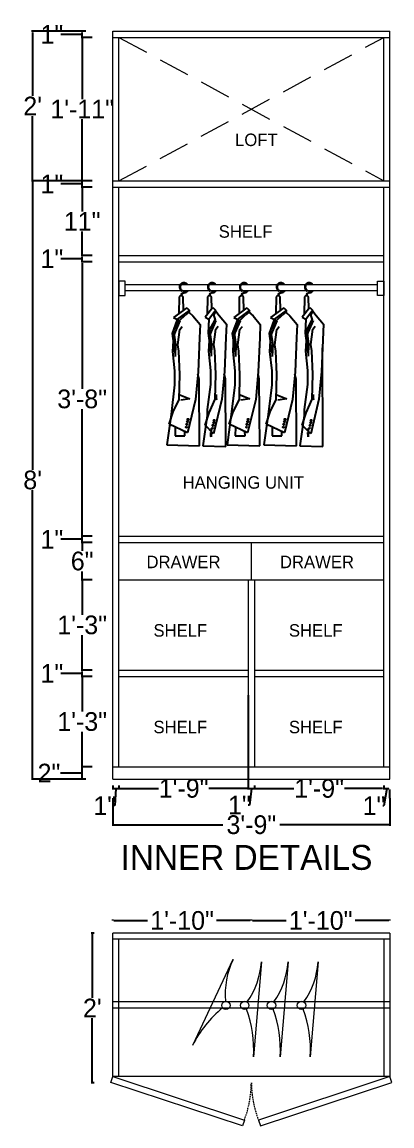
# Model space of a CAD drawing. Header units: inches. Extents: x 15448 to 46480, y -8154 to 0.
# Drawn here: x 23968.3 to 24027.7, y -6106.8 to -5929.7 of the extents above; entities that cross this region are included whole.
import ezdxf

# ---------------------------------------------------------------- set-up
doc = ezdxf.new("R2010")
doc.units = ezdxf.units.IN
doc.header["$MEASUREMENT"] = 0
doc.linetypes.add('DASHED2', pattern=[0.375, 0.25, -0.125])
doc.layers.add('Furniture', color=251, linetype='Continuous', lineweight=18)
doc.styles.add('b.k', font='verdana.ttf')
doc.styles.add('HEMI', font='stylu.ttf')
doc.dimstyles.new('STANDARD$0', dxfattribs={"dimscale": 0, "dimtxt": 6, "dimasz": 3, "dimexe": 2, "dimexo": 2, "dimgap": 0, "dimtad": 0, "dimtih": 1, "dimtoh": 1, "dimdec": 1, "dimzin": 0, "dimdsep": 46, "dimlunit": 4, "dimtxsty": 'b.k', "dimcen": 2.5, "dimclrd": 256, "dimclre": 256, "dimclrt": 256, "dimadec": 0, "dimazin": 0, "dimtfac": 1, "dimtdec": 1, "dimtofl": 0, "dimtmove": 2, "dimatfit": 2, "dimfxl": 1, "dimfrac": 2, "dimtolj": 1, "dimtzin": 0, "dimlwd": 9, "dimlwe": 9, "dimarcsym": 0})

# ---------------------------------------------------------------- blocks, each defined once
blk = doc.blocks.new('rdth')
at = {"color": 18, "true_color": 0x000000}
for p, q in [((3607.32, 824.21), (3607.31, 822.23)), ((3607.87, 822.64), (3607.83, 824.19)), ((3610.69, 824.21), (3610.67, 822.12)), ((3611.23, 822.81), (3611.2, 824.19)), ((3614.48, 824.21), (3614.47, 822.23)), ((3615.03, 822.64), (3614.99, 824.19)), ((3618.86, 824.21), (3618.85, 822.23)), ((3619.41, 822.64), (3619.37, 824.19)), ((3622.23, 824.21), (3622.22, 822.12)), ((3622.77, 822.81), (3622.74, 824.19)), ((3608.23, 822.91), (3606.66, 821.75)), ((3608.23, 822.91), (3608.55, 822.59)), ((3611.34, 822.95), (3610.41, 821.79)), ((3611.34, 822.95), (3611.67, 822.63)), ((3615.39, 822.91), (3613.82, 821.75)), ((3615.39, 822.91), (3615.71, 822.59)), ((3619.77, 822.91), (3618.2, 821.75)), ((3619.77, 822.91), (3620.1, 822.59)), ((3622.89, 822.95), (3621.95, 821.79)), ((3622.89, 822.95), (3623.21, 822.63)), ((3607.1, 821.54), (3606.49, 819.88)), ((3606.66, 821.75), (3607.43, 821.38)), ((3606.68, 820.22), (3607.32, 821.44)), ((3607.1, 821.54), (3608.55, 822.59)), ((3607.38, 821.41), (3608.07, 822.09)), ((3608.58, 822.47), (3608.07, 822.09)), ((3608.48, 822.4), (3608.98, 821.97)), ((3608.58, 822.47), (3608.55, 822.59)), ((3608.98, 821.97), (3609.83, 820.93)), ((3610.41, 821.79), (3610.85, 821.58)), ((3610.85, 821.58), (3610.77, 819.92)), ((3610.85, 821.58), (3611.67, 822.63)), ((3611.71, 821.43), (3610.94, 819.64)), ((3610.96, 820.26), (3611.61, 821.48)), ((3611.7, 822.51), (3611.45, 822.13)), ((3611.67, 821.45), (3611.45, 822.13)), ((3611.7, 822.51), (3611.67, 822.63)), ((3611.69, 822.51), (3612.09, 822.01)), ((3612.1, 822.01), (3612.95, 820.97)), ((3614.26, 821.54), (3613.65, 819.88)), ((3613.82, 821.75), (3614.59, 821.38)), ((3613.84, 820.22), (3614.48, 821.44)), ((3614.26, 821.54), (3615.71, 822.59)), ((3614.54, 821.41), (3615.23, 822.09)), ((3615.74, 822.47), (3615.23, 822.09)), ((3615.64, 822.4), (3616.14, 821.97)), ((3615.74, 822.47), (3615.71, 822.59)), ((3616.14, 821.97), (3616.99, 820.93)), ((3618.64, 821.54), (3618.03, 819.88)), ((3618.2, 821.75), (3618.97, 821.38)), ((3618.22, 820.22), (3618.86, 821.44)), ((3618.64, 821.54), (3620.1, 822.59)), ((3618.92, 821.41), (3619.61, 822.09)), ((3620.12, 822.47), (3619.61, 822.09)), ((3620.02, 822.4), (3620.52, 821.97)), ((3620.12, 822.47), (3620.1, 822.59)), ((3620.52, 821.97), (3621.38, 820.93)), ((3621.95, 821.79), (3622.4, 821.58)), ((3622.4, 821.58), (3622.32, 819.92)), ((3622.4, 821.58), (3623.21, 822.63)), ((3623.26, 821.43), (3622.48, 819.64)), ((3622.51, 820.26), (3623.15, 821.48)), ((3623.24, 822.51), (3622.99, 822.13)), ((3623.21, 821.45), (3622.99, 822.13)), ((3623.24, 822.51), (3623.21, 822.63)), ((3623.23, 822.51), (3623.63, 822.01)), ((3623.64, 822.01), (3624.49, 820.97)), ((3607.43, 821.39), (3606.65, 819.6)), ((3606.68, 820.22), (3606.91, 818.54)), ((3607.16, 818.5), (3607.4, 820.33)), ((3607.4, 820.33), (3607.71, 820.69)), ((3609.83, 820.93), (3609.77, 819.35)), ((3610.96, 820.26), (3611.2, 818.58)), ((3611.45, 818.55), (3611.69, 820.37)), ((3611.69, 820.37), (3611.99, 820.73)), ((3612.95, 820.97), (3612.89, 819.4)), ((3614.59, 821.39), (3613.81, 819.6)), ((3613.84, 820.22), (3614.07, 818.54)), ((3614.32, 818.5), (3614.56, 820.33)), ((3614.56, 820.33), (3614.86, 820.69)), ((3616.99, 820.93), (3616.93, 819.35)), ((3618.97, 821.39), (3618.19, 819.6)), ((3618.22, 820.22), (3618.46, 818.54)), ((3618.7, 818.5), (3618.94, 820.33)), ((3618.94, 820.33), (3619.25, 820.69)), ((3621.38, 820.93), (3621.31, 819.35)), ((3622.51, 820.26), (3622.74, 818.58)), ((3622.99, 818.55), (3623.23, 820.37)), ((3623.23, 820.37), (3623.53, 820.73)), ((3624.49, 820.97), (3624.25, 815.33)), ((3606.49, 819.88), (3606.83, 817.52)), ((3606.65, 819.6), (3606.55, 817.71)), ((3609.77, 819.35), (3609.59, 815.29)), ((3610.77, 819.92), (3611.12, 817.56)), ((3610.94, 819.64), (3610.84, 817.76)), ((3612.89, 819.4), (3612.71, 815.33)), ((3613.65, 819.88), (3613.99, 817.52)), ((3613.81, 819.6), (3613.71, 817.71)), ((3616.93, 819.35), (3616.75, 815.29)), ((3618.03, 819.88), (3618.37, 817.52)), ((3618.19, 819.6), (3618.09, 817.71)), ((3621.31, 819.35), (3621.13, 815.29)), ((3622.32, 819.92), (3622.66, 817.56)), ((3622.48, 819.64), (3622.38, 817.76)), ((3606.55, 817.71), (3606.79, 815.41)), ((3606.91, 818.54), (3606.86, 817.12)), ((3607.28, 817.78), (3607.16, 818.5)), ((3607.4, 814.98), (3607.28, 817.78)), ((3610.84, 817.76), (3611.08, 815.45)), ((3611.2, 818.58), (3611.14, 817.16)), ((3611.57, 817.82), (3611.45, 818.55)), ((3611.69, 815.02), (3611.57, 817.82)), ((3613.71, 817.71), (3613.95, 815.41)), ((3614.07, 818.54), (3614.02, 817.12)), ((3614.44, 817.78), (3614.32, 818.5)), ((3614.56, 814.98), (3614.44, 817.78)), ((3618.09, 817.71), (3618.34, 815.41)), ((3618.46, 818.54), (3618.4, 817.12)), ((3618.82, 817.78), (3618.7, 818.5)), ((3618.94, 814.98), (3618.82, 817.78)), ((3622.38, 817.76), (3622.62, 815.45)), ((3622.74, 818.58), (3622.69, 817.16)), ((3623.11, 817.82), (3622.99, 818.55)), ((3623.23, 815.02), (3623.11, 817.82)), ((3624.43, 806.42), (3624.37, 818.15)), ((3606.79, 815.41), (3606.79, 813.77)), ((3607.34, 812.01), (3607.4, 814.98)), ((3609.59, 815.29), (3609.29, 812.01)), ((3609.71, 814.44), (3609.57, 815.04)), ((3611.08, 815.45), (3611.08, 813.81)), ((3611.63, 812.05), (3611.69, 815.02)), ((3612.71, 815.33), (3612.4, 812.05)), ((3612.83, 814.48), (3612.68, 815.08)), ((3613.95, 815.41), (3613.95, 813.77)), ((3614.5, 812.01), (3614.56, 814.98)), ((3616.75, 815.29), (3616.45, 812.01)), ((3616.87, 814.44), (3616.73, 815.04)), ((3618.34, 815.41), (3618.34, 813.77)), ((3618.88, 812.01), (3618.94, 814.98)), ((3621.13, 815.29), (3620.83, 812.01)), ((3621.25, 814.44), (3621.11, 815.04)), ((3622.62, 815.45), (3622.62, 813.81)), ((3623.17, 812.05), (3623.23, 815.02)), ((3624.25, 815.33), (3623.94, 812.05)), ((3606.79, 813.77), (3606.37, 810.22)), ((3609.77, 806.53), (3609.71, 814.44)), ((3611.08, 813.81), (3610.66, 810.83)), ((3612.89, 806.42), (3612.83, 814.48)), ((3613.95, 813.77), (3613.53, 810.22)), ((3616.93, 806.53), (3616.87, 814.44)), ((3618.34, 813.77), (3617.91, 810.22)), ((3621.31, 806.53), (3621.25, 814.44)), ((3622.62, 813.81), (3622.2, 810.83)), ((3607.43, 812.59), (3608.6, 812.11)), ((3611.72, 812.63), (3611.72, 812.15)), ((3614.59, 812.59), (3615.76, 812.11)), ((3618.97, 812.59), (3620.14, 812.11)), ((3623.26, 812.63), (3623.26, 812.15)), ((3606.61, 810.54), (3607.34, 812.01)), ((3608.6, 812.11), (3607.53, 811.95)), ((3609.29, 812.01), (3608.32, 808.04)), ((3610.9, 810.43), (3611.63, 812.05)), ((3612.4, 812.05), (3611.43, 807.93)), ((3611.72, 812.15), (3611.81, 811.99)), ((3613.77, 810.54), (3614.5, 812.01)), ((3615.76, 812.11), (3614.69, 811.95)), ((3616.45, 812.01), (3615.48, 808.04)), ((3618.15, 810.54), (3618.88, 812.01)), ((3620.14, 812.11), (3619.07, 811.95)), ((3620.83, 812.01), (3619.86, 808.04)), ((3622.44, 810.43), (3623.17, 812.05)), ((3623.94, 812.05), (3622.98, 807.93)), ((3623.26, 812.15), (3623.36, 811.99)), ((3606.37, 810.24), (3605.87, 806.63)), ((3606.13, 809.08), (3606.61, 810.54)), ((3606.37, 810.22), (3606.37, 810.24)), ((3610.66, 810.13), (3610.15, 806.52)), ((3610.42, 808.97), (3610.9, 810.43)), ((3610.66, 810.83), (3610.66, 810.13)), ((3613.53, 810.24), (3613.03, 806.63)), ((3613.29, 809.08), (3613.77, 810.54)), ((3613.53, 810.22), (3613.53, 810.24)), ((3617.91, 810.24), (3617.41, 806.63)), ((3617.67, 809.08), (3618.15, 810.54)), ((3617.91, 810.22), (3617.91, 810.24)), ((3622.2, 810.13), (3621.7, 806.52)), ((3621.96, 808.97), (3622.44, 810.43)), ((3622.2, 810.83), (3622.2, 810.13)), ((3608.32, 808.04), (3606.13, 809.08)), ((3606.87, 808.73), (3606.85, 807.7)), ((3611.43, 807.93), (3610.42, 808.97)), ((3611.15, 808.62), (3611.14, 807.59)), ((3615.48, 808.04), (3613.29, 809.08)), ((3614.02, 808.73), (3614.01, 807.7)), ((3619.86, 808.04), (3617.67, 809.08)), ((3618.41, 808.73), (3618.39, 807.7)), ((3622.98, 807.93), (3621.96, 808.97)), ((3622.69, 808.62), (3622.68, 807.59)), ((3606.85, 807.7), (3608.01, 807.72)), ((3608.01, 807.72), (3608, 808.2)), ((3611.12, 807.61), (3611.11, 808.09)), ((3611.14, 807.59), (3611.12, 807.61)), ((3614.01, 807.7), (3615.17, 807.72)), ((3615.17, 807.72), (3615.15, 808.2)), ((3618.39, 807.7), (3619.55, 807.72)), ((3619.55, 807.72), (3619.54, 808.2)), ((3622.67, 807.61), (3622.65, 808.09)), ((3622.68, 807.59), (3622.67, 807.61)), ((3605.87, 806.63), (3609.77, 806.53)), ((3610.15, 806.52), (3612.89, 806.42)), ((3613.03, 806.63), (3616.93, 806.53)), ((3617.41, 806.63), (3621.31, 806.53)), ((3621.7, 806.52), (3624.43, 806.42))]:
    blk.add_line(p, q, dxfattribs=at)
for centre, radius in [((3607.62, 824.97), 0.055), ((3610.97, 824.97), 0.055), ((3614.78, 824.97), 0.055), ((3619.16, 824.97), 0.055), ((3622.51, 824.97), 0.055), ((3608.38, 809.66), 0.0683), ((3611.5, 809.55), 0.0683), ((3615.54, 809.66), 0.0683), ((3619.92, 809.66), 0.0683), ((3623.04, 809.55), 0.0683), ((3608.19, 808.73), 0.0683), ((3608.25, 809.06), 0.0683), ((3608.33, 809.38), 0.0683), ((3611.3, 808.61), 0.0683), ((3611.36, 808.95), 0.0683), ((3611.45, 809.27), 0.0683), ((3615.35, 808.73), 0.0683), ((3615.41, 809.06), 0.0683), ((3615.49, 809.38), 0.0683), ((3619.73, 808.73), 0.0683), ((3619.79, 809.06), 0.0683), ((3619.87, 809.38), 0.0683), ((3622.84, 808.61), 0.0683), ((3622.91, 808.95), 0.0683), ((3622.99, 809.27), 0.0683)]:
    blk.add_circle(centre, radius, dxfattribs=at)
for centre, radius, start, end in [((3607.9, 825.38), 0.522, 58.8889, 230.4094), ((3607.9, 825.38), 0.465, 58.8889, 230.4094), ((3607.86, 825.31), 0.552, 46.2084, 58.8889), ((3607.86, 825.31), 0.609, 40.831, 58.8889), ((3611.26, 825.38), 0.522, 58.8889, 230.4094), ((3611.26, 825.38), 0.465, 58.8889, 230.4094), ((3611.21, 825.31), 0.552, 46.2084, 58.8889), ((3611.21, 825.31), 0.609, 40.831, 58.8889), ((3615.06, 825.38), 0.522, 58.8889, 230.4094), ((3615.06, 825.38), 0.465, 58.8889, 230.4094), ((3615.01, 825.31), 0.552, 46.2084, 58.8889), ((3615.01, 825.31), 0.609, 40.831, 58.8889), ((3619.44, 825.38), 0.522, 58.8889, 230.4094), ((3619.44, 825.38), 0.465, 58.8889, 230.4094), ((3619.4, 825.31), 0.552, 46.2084, 58.8889), ((3619.4, 825.31), 0.609, 40.831, 58.8889), ((3622.8, 825.38), 0.522, 58.8889, 230.4094), ((3622.8, 825.38), 0.465, 58.8889, 230.4094), ((3622.75, 825.31), 0.552, 46.2084, 58.8889), ((3622.75, 825.31), 0.609, 40.831, 58.8889), ((3607.57, 824.07), 0.288, 24.2419, 150.7783), ((3608, 824.31), 0.457, 98.1438, 177.8717), ((3608, 824.31), 0.4, 98.1438, 177.7449), ((3607.86, 825.31), 0.552, 278.1438, 320.7311), ((3607.86, 825.31), 0.609, 278.1438, 325.0188), ((3610.94, 824.07), 0.288, 24.2419, 150.7783), ((3611.35, 824.31), 0.457, 98.1438, 177.8717), ((3611.35, 824.31), 0.4, 98.1438, 177.7449), ((3611.21, 825.31), 0.552, 278.1438, 320.7311), ((3611.21, 825.31), 0.609, 278.1438, 325.0188), ((3614.73, 824.07), 0.288, 24.2419, 150.7783), ((3615.16, 824.31), 0.457, 98.1438, 177.8717), ((3615.16, 824.31), 0.4, 98.1438, 177.7449), ((3615.01, 825.31), 0.552, 278.1438, 320.7311), ((3615.01, 825.31), 0.609, 278.1438, 325.0188), ((3619.11, 824.07), 0.288, 24.2419, 150.7783), ((3619.54, 824.31), 0.457, 98.1438, 177.8717), ((3619.54, 824.31), 0.4, 98.1438, 177.7449), ((3619.4, 825.31), 0.552, 278.1438, 320.7311), ((3619.4, 825.31), 0.609, 278.1438, 325.0188), ((3622.48, 824.07), 0.288, 24.2419, 150.7783), ((3622.89, 824.31), 0.457, 98.1438, 177.8717), ((3622.89, 824.31), 0.4, 98.1438, 177.7449), ((3622.75, 825.31), 0.552, 278.1438, 320.7311), ((3622.75, 825.31), 0.609, 278.1438, 325.0188)]:
    blk.add_arc(centre, radius, start, end, dxfattribs=at)
blk = doc.blocks.new('*D926')
at = {"color": 1, "lineweight": -2, "transparency": 16777216}
for p, q in [((23974.67, -6050.16), (23974.49, -6050.16)), ((23977.96, -6050.16), (23974.67, -6050.16)), ((23977.96, -6050.98), (23977.96, -6049.34))]:
    blk.add_line(p, q, dxfattribs=at)
at = {"color": 254, "lineweight": -2, "transparency": 16777216}
for p, q in [((23978.54, -6049.16), (23977.78, -6049.16)), ((23978.54, -6051.16), (23977.78, -6051.16))]:
    blk.add_line(p, q, dxfattribs=at)
at = {"color": 1, "transparency": 16777216}
for points in [[(23977.93, -6049.34), (23977.99, -6049.34), (23977.96, -6049.16)], [(23977.93, -6050.98), (23977.99, -6050.98), (23977.96, -6051.16)]]:
    blk.add_solid(points, dxfattribs=at)
at = {"layer": 'Defpoints', "color": 0, "transparency": 16777216}
for p in [(23977.96, -6049.16), (23981.54, -6049.16), (23981.54, -6051.16)]:
    blk.add_point(p, dxfattribs=at)
at = {"color": 1, "lineweight": 5, "transparency": 16777216, "insert": (23972.63, -6050.16), "char_height": 3, "attachment_point": 5, "style": 'HEMI'}
blk.add_mtext('\\A1;2"', dxfattribs=at)
blk = doc.blocks.new('*D927')
at = {"color": 254, "lineweight": -2, "transparency": 16777216}
for p, q in [((23979.54, -6034.66), (23977.78, -6034.66)), ((23979.54, -6049.16), (23977.78, -6049.16))]:
    blk.add_line(p, q, dxfattribs=at)
at = {"color": 1, "lineweight": -2, "transparency": 16777216}
for p, q in [((23977.96, -6034.84), (23977.96, -6040.27)), ((23977.96, -6048.98), (23977.96, -6043.56))]:
    blk.add_line(p, q, dxfattribs=at)
at = {"color": 1, "transparency": 16777216}
for points in [[(23977.93, -6034.84), (23977.99, -6034.84), (23977.96, -6034.66)], [(23977.93, -6048.98), (23977.99, -6048.98), (23977.96, -6049.16)]]:
    blk.add_solid(points, dxfattribs=at)
at = {"layer": 'Defpoints', "color": 0, "transparency": 16777216}
for p in [(23977.96, -6034.66), (23982.54, -6034.66), (23982.54, -6049.16)]:
    blk.add_point(p, dxfattribs=at)
at = {"color": 1, "lineweight": 5, "transparency": 16777216, "insert": (23977.96, -6041.91), "char_height": 3, "attachment_point": 5, "style": 'HEMI'}
blk.add_mtext('\\A1;1\'-3"', dxfattribs=at)
blk = doc.blocks.new('*D928')
at = {"color": 1, "lineweight": -2, "transparency": 16777216}
for p, q in [((23974.7, -6034.16), (23974.52, -6034.16)), ((23977.96, -6034.16), (23974.7, -6034.16)), ((23977.96, -6034.48), (23977.96, -6033.84))]:
    blk.add_line(p, q, dxfattribs=at)
at = {"color": 254, "lineweight": -2, "transparency": 16777216}
for p, q in [((23979.54, -6033.66), (23977.78, -6033.66)), ((23979.54, -6034.66), (23977.78, -6034.66))]:
    blk.add_line(p, q, dxfattribs=at)
at = {"color": 1, "transparency": 16777216}
for points in [[(23977.93, -6033.84), (23977.99, -6033.84), (23977.96, -6033.66)], [(23977.93, -6034.48), (23977.99, -6034.48), (23977.96, -6034.66)]]:
    blk.add_solid(points, dxfattribs=at)
at = {"layer": 'Defpoints', "color": 0, "transparency": 16777216}
for p in [(23977.96, -6033.66), (23982.54, -6033.66), (23982.54, -6034.66)]:
    blk.add_point(p, dxfattribs=at)
at = {"color": 1, "lineweight": 5, "transparency": 16777216, "insert": (23973.1, -6034.16), "char_height": 3, "attachment_point": 5, "style": 'HEMI'}
blk.add_mtext('\\A1;1"', dxfattribs=at)
blk = doc.blocks.new('*D929')
at = {"color": 254, "lineweight": -2, "transparency": 16777216}
for p, q in [((23979.54, -6019.16), (23977.78, -6019.16)), ((23979.54, -6033.66), (23977.78, -6033.66))]:
    blk.add_line(p, q, dxfattribs=at)
at = {"color": 1, "lineweight": -2, "transparency": 16777216}
for p, q in [((23977.96, -6019.34), (23977.96, -6024.77)), ((23977.96, -6033.48), (23977.96, -6028.06))]:
    blk.add_line(p, q, dxfattribs=at)
at = {"color": 1, "transparency": 16777216}
for points in [[(23977.93, -6019.34), (23977.99, -6019.34), (23977.96, -6019.16)], [(23977.93, -6033.48), (23977.99, -6033.48), (23977.96, -6033.66)]]:
    blk.add_solid(points, dxfattribs=at)
at = {"layer": 'Defpoints', "color": 0, "transparency": 16777216}
for p in [(23977.96, -6019.16), (23982.54, -6019.16), (23982.54, -6033.66)]:
    blk.add_point(p, dxfattribs=at)
at = {"color": 1, "lineweight": 5, "transparency": 16777216, "insert": (23977.96, -6026.41), "char_height": 3, "attachment_point": 5, "style": 'HEMI'}
blk.add_mtext('\\A1;1\'-3"', dxfattribs=at)
blk = doc.blocks.new('*D930')
at = {"color": 254, "lineweight": -2, "transparency": 16777216}
for p, q in [((23979.54, -6013.16), (23977.78, -6013.16)), ((23979.54, -6019.16), (23977.78, -6019.16))]:
    blk.add_line(p, q, dxfattribs=at)
at = {"color": 1, "lineweight": -2, "transparency": 16777216}
for p, q in [((23977.96, -6013.34), (23977.96, -6014.52)), ((23977.96, -6018.98), (23977.96, -6017.81))]:
    blk.add_line(p, q, dxfattribs=at)
at = {"color": 1, "transparency": 16777216}
for points in [[(23977.93, -6013.34), (23977.99, -6013.34), (23977.96, -6013.16)], [(23977.93, -6018.98), (23977.99, -6018.98), (23977.96, -6019.16)]]:
    blk.add_solid(points, dxfattribs=at)
at = {"layer": 'Defpoints', "color": 0, "transparency": 16777216}
for p in [(23977.96, -6013.16), (23982.54, -6013.16), (23982.54, -6019.16)]:
    blk.add_point(p, dxfattribs=at)
at = {"color": 1, "lineweight": 5, "transparency": 16777216, "insert": (23977.96, -6016.16), "char_height": 3, "attachment_point": 5, "style": 'HEMI'}
blk.add_mtext('\\A1;6"', dxfattribs=at)
blk = doc.blocks.new('*D931')
at = {"color": 1, "lineweight": -2, "transparency": 16777216}
for p, q in [((23974.7, -6012.66), (23974.52, -6012.66)), ((23977.96, -6012.66), (23974.7, -6012.66)), ((23977.96, -6012.98), (23977.96, -6012.34))]:
    blk.add_line(p, q, dxfattribs=at)
at = {"color": 254, "lineweight": -2, "transparency": 16777216}
for p, q in [((23979.54, -6012.16), (23977.78, -6012.16)), ((23979.54, -6013.16), (23977.78, -6013.16))]:
    blk.add_line(p, q, dxfattribs=at)
at = {"color": 1, "transparency": 16777216}
for points in [[(23977.93, -6012.34), (23977.99, -6012.34), (23977.96, -6012.16)], [(23977.93, -6012.98), (23977.99, -6012.98), (23977.96, -6013.16)]]:
    blk.add_solid(points, dxfattribs=at)
at = {"layer": 'Defpoints', "color": 0, "transparency": 16777216}
for p in [(23977.96, -6012.16), (23982.54, -6012.16), (23982.54, -6013.16)]:
    blk.add_point(p, dxfattribs=at)
at = {"color": 1, "lineweight": 5, "transparency": 16777216, "insert": (23973.1, -6012.66), "char_height": 3, "attachment_point": 5, "style": 'HEMI'}
blk.add_mtext('\\A1;1"', dxfattribs=at)
blk = doc.blocks.new('*D932')
at = {"color": 254, "lineweight": -2, "transparency": 16777216}
for p, q in [((23979.54, -5968.16), (23977.78, -5968.16)), ((23979.54, -6012.16), (23977.78, -6012.16))]:
    blk.add_line(p, q, dxfattribs=at)
at = {"color": 1, "lineweight": -2, "transparency": 16777216}
for p, q in [((23977.96, -5968.34), (23977.96, -5988.52)), ((23977.96, -6011.98), (23977.96, -5991.81))]:
    blk.add_line(p, q, dxfattribs=at)
at = {"color": 1, "transparency": 16777216}
for points in [[(23977.93, -5968.34), (23977.99, -5968.34), (23977.96, -5968.16)], [(23977.93, -6011.98), (23977.99, -6011.98), (23977.96, -6012.16)]]:
    blk.add_solid(points, dxfattribs=at)
at = {"layer": 'Defpoints', "color": 0, "transparency": 16777216}
for p in [(23977.96, -5968.16), (23982.54, -5968.16), (23982.54, -6012.16)]:
    blk.add_point(p, dxfattribs=at)
at = {"color": 1, "lineweight": 5, "transparency": 16777216, "insert": (23977.96, -5990.16), "char_height": 3, "attachment_point": 5, "style": 'HEMI'}
blk.add_mtext('\\A1;3\'-8"', dxfattribs=at)
blk = doc.blocks.new('*D933')
at = {"color": 1, "lineweight": -2, "transparency": 16777216}
for p, q in [((23974.7, -5967.66), (23974.52, -5967.66)), ((23977.96, -5967.66), (23974.7, -5967.66)), ((23977.96, -5967.98), (23977.96, -5967.34))]:
    blk.add_line(p, q, dxfattribs=at)
at = {"color": 254, "lineweight": -2, "transparency": 16777216}
for p, q in [((23979.54, -5967.16), (23977.78, -5967.16)), ((23979.54, -5968.16), (23977.78, -5968.16))]:
    blk.add_line(p, q, dxfattribs=at)
at = {"color": 1, "transparency": 16777216}
for points in [[(23977.93, -5967.34), (23977.99, -5967.34), (23977.96, -5967.16)], [(23977.93, -5967.98), (23977.99, -5967.98), (23977.96, -5968.16)]]:
    blk.add_solid(points, dxfattribs=at)
at = {"layer": 'Defpoints', "color": 0, "transparency": 16777216}
for p in [(23977.96, -5967.16), (23982.54, -5967.16), (23982.54, -5968.16)]:
    blk.add_point(p, dxfattribs=at)
at = {"color": 1, "lineweight": 5, "transparency": 16777216, "insert": (23973.1, -5967.66), "char_height": 3, "attachment_point": 5, "style": 'HEMI'}
blk.add_mtext('\\A1;1"', dxfattribs=at)
blk = doc.blocks.new('*D934')
at = {"color": 254, "lineweight": -2, "transparency": 16777216}
for p, q in [((23979.54, -5956.16), (23977.78, -5956.16)), ((23979.54, -5967.16), (23977.78, -5967.16))]:
    blk.add_line(p, q, dxfattribs=at)
at = {"color": 1, "lineweight": -2, "transparency": 16777216}
for p, q in [((23977.96, -5956.34), (23977.96, -5960.06)), ((23977.96, -5966.98), (23977.96, -5963.27))]:
    blk.add_line(p, q, dxfattribs=at)
at = {"color": 1, "transparency": 16777216}
for points in [[(23977.93, -5956.34), (23977.99, -5956.34), (23977.96, -5956.16)], [(23977.93, -5966.98), (23977.99, -5966.98), (23977.96, -5967.16)]]:
    blk.add_solid(points, dxfattribs=at)
at = {"layer": 'Defpoints', "color": 0, "transparency": 16777216}
for p in [(23977.96, -5956.16), (23982.54, -5956.16), (23982.54, -5967.16)]:
    blk.add_point(p, dxfattribs=at)
at = {"color": 1, "lineweight": 5, "transparency": 16777216, "insert": (23977.96, -5961.66), "char_height": 3, "attachment_point": 5, "style": 'HEMI'}
blk.add_mtext('\\A1;11"', dxfattribs=at)
blk = doc.blocks.new('*D935')
at = {"color": 1, "lineweight": -2, "transparency": 16777216}
for p, q in [((23974.7, -5955.66), (23974.52, -5955.66)), ((23977.96, -5955.66), (23974.7, -5955.66)), ((23977.96, -5955.98), (23977.96, -5955.34))]:
    blk.add_line(p, q, dxfattribs=at)
at = {"color": 254, "lineweight": -2, "transparency": 16777216}
for p, q in [((23979.54, -5955.16), (23977.78, -5955.16)), ((23979.54, -5956.16), (23977.78, -5956.16))]:
    blk.add_line(p, q, dxfattribs=at)
at = {"color": 1, "transparency": 16777216}
for points in [[(23977.93, -5955.34), (23977.99, -5955.34), (23977.96, -5955.16)], [(23977.93, -5955.98), (23977.99, -5955.98), (23977.96, -5956.16)]]:
    blk.add_solid(points, dxfattribs=at)
at = {"layer": 'Defpoints', "color": 0, "transparency": 16777216}
for p in [(23977.96, -5955.16), (23982.54, -5955.16), (23982.54, -5956.16)]:
    blk.add_point(p, dxfattribs=at)
at = {"color": 1, "lineweight": 5, "transparency": 16777216, "insert": (23973.1, -5955.66), "char_height": 3, "attachment_point": 5, "style": 'HEMI'}
blk.add_mtext('\\A1;1"', dxfattribs=at)
blk = doc.blocks.new('*D936')
at = {"color": 254, "lineweight": -2, "transparency": 16777216}
for p, q in [((23979.54, -5932.16), (23977.78, -5932.16)), ((23979.54, -5955.16), (23977.78, -5955.16))]:
    blk.add_line(p, q, dxfattribs=at)
at = {"color": 1, "lineweight": -2, "transparency": 16777216}
for p, q in [((23977.96, -5932.34), (23977.96, -5942.06)), ((23977.96, -5954.98), (23977.96, -5945.27))]:
    blk.add_line(p, q, dxfattribs=at)
at = {"color": 1, "transparency": 16777216}
for points in [[(23977.93, -5932.34), (23977.99, -5932.34), (23977.96, -5932.16)], [(23977.93, -5954.98), (23977.99, -5954.98), (23977.96, -5955.16)]]:
    blk.add_solid(points, dxfattribs=at)
at = {"layer": 'Defpoints', "color": 0, "transparency": 16777216}
for p in [(23977.96, -5932.16), (23982.54, -5932.16), (23982.54, -5955.16)]:
    blk.add_point(p, dxfattribs=at)
at = {"color": 1, "lineweight": 5, "transparency": 16777216, "insert": (23977.96, -5943.66), "char_height": 3, "attachment_point": 5, "style": 'HEMI'}
blk.add_mtext('\\A1;1\'-11"', dxfattribs=at)
blk = doc.blocks.new('*D937')
at = {"color": 1, "lineweight": -2, "transparency": 16777216}
for p, q in [((23974.7, -5931.66), (23974.52, -5931.66)), ((23977.96, -5931.66), (23974.7, -5931.66)), ((23977.96, -5931.98), (23977.96, -5931.34))]:
    blk.add_line(p, q, dxfattribs=at)
at = {"color": 254, "lineweight": -2, "transparency": 16777216}
for p, q in [((23978.54, -5931.16), (23977.78, -5931.16)), ((23979.54, -5932.16), (23977.78, -5932.16))]:
    blk.add_line(p, q, dxfattribs=at)
at = {"color": 1, "transparency": 16777216}
for points in [[(23977.93, -5931.34), (23977.99, -5931.34), (23977.96, -5931.16)], [(23977.93, -5931.98), (23977.99, -5931.98), (23977.96, -5932.16)]]:
    blk.add_solid(points, dxfattribs=at)
at = {"layer": 'Defpoints', "color": 0, "transparency": 16777216}
for p in [(23977.96, -5931.16), (23981.54, -5931.16), (23982.54, -5932.16)]:
    blk.add_point(p, dxfattribs=at)
at = {"color": 1, "lineweight": 5, "transparency": 16777216, "insert": (23973.1, -5931.66), "char_height": 3, "attachment_point": 5, "style": 'HEMI'}
blk.add_mtext('\\A1;1"', dxfattribs=at)
blk = doc.blocks.new('*D938')
at = {"color": 254, "lineweight": -2, "transparency": 16777216}
for p, q in [((23982.87, -6052.16), (23982.87, -6052.81)), ((23983.87, -6052.16), (23983.87, -6052.81))]:
    blk.add_line(p, q, dxfattribs=at)
at = {"color": 1, "lineweight": -2, "transparency": 16777216}
for p, q in [((23983.05, -6052.63), (23983.69, -6052.63)), ((23983.37, -6052.63), (23983.2, -6055.38)), ((23983.2, -6055.38), (23983.02, -6055.38))]:
    blk.add_line(p, q, dxfattribs=at)
at = {"color": 1, "transparency": 16777216}
for points in [[(23983.05, -6052.6), (23983.05, -6052.66), (23982.87, -6052.63)], [(23983.69, -6052.6), (23983.69, -6052.66), (23983.87, -6052.63)]]:
    blk.add_solid(points, dxfattribs=at)
at = {"layer": 'Defpoints', "color": 0, "transparency": 16777216}
for p in [(23982.87, -6049.16), (23983.87, -6049.16), (23983.87, -6052.63)]:
    blk.add_point(p, dxfattribs=at)
at = {"color": 1, "lineweight": 5, "transparency": 16777216, "insert": (23981.59, -6055.38), "char_height": 3, "attachment_point": 5, "style": 'HEMI'}
blk.add_mtext('\\A1;1"', dxfattribs=at)
blk = doc.blocks.new('*D990')
at = {"color": 254, "lineweight": -2, "transparency": 16777216}
for p, q in [((24004.62, -6037.66), (24004.62, -6052.81)), ((23983.87, -6052.16), (23983.87, -6052.81))]:
    blk.add_line(p, q, dxfattribs=at)
at = {"color": 1, "lineweight": -2, "transparency": 16777216}
for p, q in [((23984.05, -6052.63), (23990.2, -6052.63)), ((24004.44, -6052.63), (23998.3, -6052.63))]:
    blk.add_line(p, q, dxfattribs=at)
at = {"color": 1, "transparency": 16777216}
for points in [[(23984.05, -6052.6), (23984.05, -6052.66), (23983.87, -6052.63)], [(24004.44, -6052.6), (24004.44, -6052.66), (24004.62, -6052.63)]]:
    blk.add_solid(points, dxfattribs=at)
at = {"layer": 'Defpoints', "color": 0, "transparency": 16777216}
for p in [(24004.62, -6034.66), (23983.87, -6049.16), (24004.62, -6052.63)]:
    blk.add_point(p, dxfattribs=at)
at = {"color": 1, "lineweight": 5, "transparency": 16777216, "insert": (23994.25, -6052.63), "char_height": 3, "attachment_point": 5, "style": 'HEMI'}
blk.add_mtext('\\A1;1\'-9"', dxfattribs=at)
blk = doc.blocks.new('*D991')
at = {"color": 254, "lineweight": -2, "transparency": 16777216}
for p, q in [((24004.62, -6050.26), (24004.62, -6052.81)), ((24005.62, -6052.16), (24005.62, -6052.81))]:
    blk.add_line(p, q, dxfattribs=at)
at = {"color": 1, "lineweight": -2, "transparency": 16777216}
for p, q in [((24004.8, -6052.63), (24005.44, -6052.63)), ((24005.12, -6052.63), (24004.81, -6055.3)), ((24004.81, -6055.3), (24004.63, -6055.3))]:
    blk.add_line(p, q, dxfattribs=at)
at = {"color": 1, "transparency": 16777216}
for points in [[(24004.8, -6052.6), (24004.8, -6052.66), (24004.62, -6052.63)], [(24005.44, -6052.6), (24005.44, -6052.66), (24005.62, -6052.63)]]:
    blk.add_solid(points, dxfattribs=at)
at = {"layer": 'Defpoints', "color": 0, "transparency": 16777216}
for p in [(24004.62, -6047.26), (24005.62, -6049.16), (24005.62, -6052.63)]:
    blk.add_point(p, dxfattribs=at)
at = {"color": 1, "lineweight": 5, "transparency": 16777216, "insert": (24003.21, -6055.3), "char_height": 3, "attachment_point": 5, "style": 'HEMI'}
blk.add_mtext('\\A1;1"', dxfattribs=at)
blk = doc.blocks.new('*D992')
at = {"color": 254, "lineweight": -2, "transparency": 16777216}
for p, q in [((24005.62, -6052.16), (24005.62, -6052.81)), ((24026.37, -6052.16), (24026.37, -6052.81))]:
    blk.add_line(p, q, dxfattribs=at)
at = {"color": 1, "lineweight": -2, "transparency": 16777216}
for p, q in [((24005.8, -6052.63), (24011.95, -6052.63)), ((24026.19, -6052.63), (24020.05, -6052.63))]:
    blk.add_line(p, q, dxfattribs=at)
at = {"color": 1, "transparency": 16777216}
for points in [[(24005.8, -6052.6), (24005.8, -6052.66), (24005.62, -6052.63)], [(24026.19, -6052.6), (24026.19, -6052.66), (24026.37, -6052.63)]]:
    blk.add_solid(points, dxfattribs=at)
at = {"layer": 'Defpoints', "color": 0, "transparency": 16777216}
for p in [(24005.62, -6049.16), (24026.37, -6049.16), (24026.37, -6052.63)]:
    blk.add_point(p, dxfattribs=at)
at = {"color": 1, "lineweight": 5, "transparency": 16777216, "insert": (24016, -6052.63), "char_height": 3, "attachment_point": 5, "style": 'HEMI'}
blk.add_mtext('\\A1;1\'-9"', dxfattribs=at)
blk = doc.blocks.new('*D993')
at = {"color": 254, "lineweight": -2, "transparency": 16777216}
for p, q in [((24026.37, -6052.16), (24026.37, -6052.81)), ((24027.37, -6054.16), (24027.37, -6052.81))]:
    blk.add_line(p, q, dxfattribs=at)
at = {"color": 1, "lineweight": -2, "transparency": 16777216}
for p, q in [((24026.87, -6052.63), (24026.41, -6055.39)), ((24026.55, -6052.63), (24027.19, -6052.63)), ((24026.41, -6055.39), (24026.23, -6055.39))]:
    blk.add_line(p, q, dxfattribs=at)
at = {"color": 1, "transparency": 16777216}
for points in [[(24026.55, -6052.6), (24026.55, -6052.66), (24026.37, -6052.63)], [(24027.19, -6052.6), (24027.19, -6052.66), (24027.37, -6052.63)]]:
    blk.add_solid(points, dxfattribs=at)
at = {"layer": 'Defpoints', "color": 0, "transparency": 16777216}
for p in [(24026.37, -6049.16), (24027.37, -6051.16), (24027.37, -6052.63)]:
    blk.add_point(p, dxfattribs=at)
at = {"color": 1, "lineweight": 5, "transparency": 16777216, "insert": (24024.81, -6055.39), "char_height": 3, "attachment_point": 5, "style": 'HEMI'}
blk.add_mtext('\\A1;1"', dxfattribs=at)
blk = doc.blocks.new('*D994')
at = {"color": 254, "lineweight": -2, "transparency": 16777216}
for p, q in [((23982.87, -6054.16), (23982.87, -6058.64)), ((24027.37, -6054.16), (24027.37, -6058.64))]:
    blk.add_line(p, q, dxfattribs=at)
at = {"color": 1, "lineweight": -2, "transparency": 16777216}
for p, q in [((23983.05, -6058.46), (24000.54, -6058.46)), ((24027.19, -6058.46), (24009.7, -6058.46))]:
    blk.add_line(p, q, dxfattribs=at)
at = {"color": 1, "transparency": 16777216}
for points in [[(23983.05, -6058.43), (23983.05, -6058.49), (23982.87, -6058.46)], [(24027.19, -6058.43), (24027.19, -6058.49), (24027.37, -6058.46)]]:
    blk.add_solid(points, dxfattribs=at)
at = {"layer": 'Defpoints', "color": 0, "transparency": 16777216}
for p in [(23982.87, -6051.16), (24027.37, -6051.16), (24027.37, -6058.46)]:
    blk.add_point(p, dxfattribs=at)
at = {"color": 1, "lineweight": 5, "transparency": 16777216, "insert": (24005.12, -6058.46), "char_height": 3, "attachment_point": 5, "style": 'HEMI'}
blk.add_mtext('\\A1;3\'-9"', dxfattribs=at)
blk = doc.blocks.new('*D939')
at = {"color": 254, "lineweight": -2, "transparency": 16777216}
for p, q in [((23978.54, -5955.16), (23969.83, -5955.16)), ((23978.54, -6051.16), (23969.83, -6051.16))]:
    blk.add_line(p, q, dxfattribs=at)
at = {"color": 1, "lineweight": -2, "transparency": 16777216}
for p, q in [((23970.01, -5955.34), (23970.01, -6001.52)), ((23970.01, -6050.98), (23970.01, -6004.8))]:
    blk.add_line(p, q, dxfattribs=at)
at = {"color": 1, "transparency": 16777216}
for points in [[(23969.98, -5955.34), (23970.04, -5955.34), (23970.01, -5955.16)], [(23969.98, -6050.98), (23970.04, -6050.98), (23970.01, -6051.16)]]:
    blk.add_solid(points, dxfattribs=at)
at = {"layer": 'Defpoints', "color": 0, "transparency": 16777216}
for p in [(23970.01, -5955.16), (23981.54, -5955.16), (23981.54, -6051.16)]:
    blk.add_point(p, dxfattribs=at)
at = {"color": 1, "lineweight": 5, "transparency": 16777216, "insert": (23970.01, -6003.16), "char_height": 3, "attachment_point": 5, "style": 'HEMI'}
blk.add_mtext("\\A1;8'", dxfattribs=at)
blk = doc.blocks.new('*D940')
at = {"color": 254, "lineweight": -2, "transparency": 16777216}
for p, q in [((23978.54, -5931.16), (23969.83, -5931.16)), ((23978.54, -5955.16), (23969.83, -5955.16))]:
    blk.add_line(p, q, dxfattribs=at)
at = {"color": 1, "lineweight": -2, "transparency": 16777216}
for p, q in [((23970.01, -5931.34), (23970.01, -5941.54)), ((23970.01, -5954.98), (23970.01, -5944.78))]:
    blk.add_line(p, q, dxfattribs=at)
at = {"color": 1, "transparency": 16777216}
for points in [[(23969.98, -5931.34), (23970.04, -5931.34), (23970.01, -5931.16)], [(23969.98, -5954.98), (23970.04, -5954.98), (23970.01, -5955.16)]]:
    blk.add_solid(points, dxfattribs=at)
at = {"layer": 'Defpoints', "color": 0, "transparency": 16777216}
for p in [(23970.01, -5931.16), (23981.54, -5931.16), (23981.54, -5955.16)]:
    blk.add_point(p, dxfattribs=at)
at = {"color": 1, "lineweight": 5, "transparency": 16777216, "insert": (23970.01, -5943.16), "char_height": 3, "attachment_point": 5, "style": 'HEMI'}
blk.add_mtext("\\A1;2'", dxfattribs=at)
blk = doc.blocks.new('*D995')
at = {"color": 254, "lineweight": -2, "transparency": 16777216}
for p, q in [((23979.87, -6075.82), (23979.41, -6075.82)), ((23979.87, -6099.87), (23979.41, -6099.87))]:
    blk.add_line(p, q, dxfattribs=at)
at = {"color": 1, "lineweight": -2, "transparency": 16777216}
for p, q in [((23979.59, -6076), (23979.59, -6086.23)), ((23979.59, -6099.69), (23979.59, -6089.47))]:
    blk.add_line(p, q, dxfattribs=at)
at = {"color": 1, "transparency": 16777216}
for points in [[(23979.56, -6076), (23979.62, -6076), (23979.59, -6075.82)], [(23979.56, -6099.69), (23979.62, -6099.69), (23979.59, -6099.87)]]:
    blk.add_solid(points, dxfattribs=at)
at = {"layer": 'Defpoints', "color": 0, "transparency": 16777216}
for p in [(23982.87, -6075.82), (23979.59, -6099.87), (23982.87, -6099.87)]:
    blk.add_point(p, dxfattribs=at)
at = {"color": 1, "lineweight": 5, "transparency": 16777216, "insert": (23979.59, -6087.85), "char_height": 3, "attachment_point": 5, "style": 'HEMI'}
blk.add_mtext("\\A1;2'", dxfattribs=at)
blk = doc.blocks.new('*D941')
at = {"color": 254, "lineweight": -2, "transparency": 16777216}
for p, q in [((23982.87, -6073.82), (23982.87, -6073.64)), ((24005.12, -6073.82), (24005.12, -6073.64))]:
    blk.add_line(p, q, dxfattribs=at)
at = {"color": 1, "lineweight": -2, "transparency": 16777216}
for p, q in [((23983.05, -6073.82), (23988.46, -6073.82)), ((24004.94, -6073.82), (23999.54, -6073.82))]:
    blk.add_line(p, q, dxfattribs=at)
at = {"color": 1, "transparency": 16777216}
for points in [[(23983.05, -6073.79), (23983.05, -6073.85), (23982.87, -6073.82)], [(24004.94, -6073.79), (24004.94, -6073.85), (24005.12, -6073.82)]]:
    blk.add_solid(points, dxfattribs=at)
at = {"layer": 'Defpoints', "color": 0, "transparency": 16777216}
for p in [(24005.12, -6073.82), (23982.87, -6076.82), (24005.12, -6076.82)]:
    blk.add_point(p, dxfattribs=at)
at = {"color": 1, "lineweight": 5, "transparency": 16777216, "insert": (23994, -6073.82), "char_height": 3, "attachment_point": 5, "style": 'HEMI'}
blk.add_mtext('\\A1;1\'-10"', dxfattribs=at)
blk = doc.blocks.new('*D942')
at = {"color": 254, "lineweight": -2, "transparency": 16777216}
for p, q in [((24005.12, -6073.82), (24005.12, -6073.64)), ((24027.37, -6073.82), (24027.37, -6073.64))]:
    blk.add_line(p, q, dxfattribs=at)
at = {"color": 5, "lineweight": -2, "transparency": 16777216}
for p, q in [((24005.3, -6073.82), (24010.71, -6073.82)), ((24027.19, -6073.82), (24021.79, -6073.82))]:
    blk.add_line(p, q, dxfattribs=at)
at = {"color": 5, "transparency": 16777216}
for points in [[(24005.3, -6073.79), (24005.3, -6073.85), (24005.12, -6073.82)], [(24027.19, -6073.79), (24027.19, -6073.85), (24027.37, -6073.82)]]:
    blk.add_solid(points, dxfattribs=at)
at = {"layer": 'Defpoints', "color": 0, "transparency": 16777216}
for p in [(24027.37, -6073.82), (24005.12, -6076.82), (24027.37, -6076.82)]:
    blk.add_point(p, dxfattribs=at)
at = {"color": 5, "lineweight": 5, "transparency": 16777216, "insert": (24016.25, -6073.82), "char_height": 3, "attachment_point": 5, "style": 'HEMI'}
blk.add_mtext('\\A1;1\'-10"', dxfattribs=at)
blk = doc.blocks.new('SHS')
at = {"layer": 'Furniture', "color": 133, "lineweight": 5, "true_color": 0x84cdcc}
for p, q in [((16865.55, -2625.54), (16859.06, -2639.35)), ((16870.14, -2625.95), (16868.85, -2641.16)), ((16874.42, -2625.95), (16873.13, -2641.16)), ((16879.24, -2625.95), (16877.96, -2641.16))]:
    blk.add_line(p, q, dxfattribs=at)
for centre in [(16864.41, -2632.91), (16867.44, -2632.91), (16871.73, -2632.91), (16876.55, -2632.91)]:
    blk.add_circle(centre, 0.673, dxfattribs=at)
for centre, radius, start, end in [((16877.49, -2631.17), 13.19, 154.7514, 184.6513), ((16856.99, -2624.86), 13.19, 325.3487, 355.2486), ((16861.27, -2624.86), 13.19, 325.3487, 355.2486), ((16866.09, -2624.86), 13.19, 325.3487, 355.2486), ((16875.7, -2647.71), 18.62, 129.3984, 153.3097), ((16850.27, -2640.08), 18.62, 356.6903, 20.6016), ((16854.55, -2640.08), 18.62, 356.6903, 20.6016), ((16859.37, -2640.08), 18.62, 356.6903, 20.6016)]:
    blk.add_arc(centre, radius, start, end, dxfattribs=at)

msp = doc.modelspace()

# ---------------------------------------------------------------- linework, layer by layer
at = {"lineweight": 5}
for p, q in [((23982.87, -6051.16), (23982.87, -5931.16)), ((23982.87, -5931.16), (24027.37, -5931.16)), ((24027.37, -6051.16), (24027.37, -5931.16)), ((23982.87, -5932.16), (24027.37, -5932.16)), ((23983.87, -5955.16), (23983.87, -5932.16)), ((24026.37, -5955.16), (24026.37, -5932.16)), ((23982.87, -5955.16), (24027.37, -5955.16)), ((23982.87, -5956.16), (24027.37, -5956.16)), ((23983.87, -6049.16), (23983.87, -5956.16)), ((24026.37, -6049.16), (24026.37, -5956.16)), ((23983.87, -5967.16), (24026.37, -5967.16)), ((23983.87, -5968.16), (24026.37, -5968.16)), ((23984.87, -5971.77), (24025.37, -5971.77)), ((23984.87, -5972.77), (24025.37, -5972.77)), ((23983.87, -6012.16), (24026.37, -6012.16)), ((23983.87, -6013.16), (24026.37, -6013.16)), ((24005.12, -6019.16), (24005.12, -6013.16)), ((23983.87, -6019.16), (24026.37, -6019.16)), ((24004.62, -6019.16), (24004.62, -6049.16)), ((24005.62, -6019.16), (24005.62, -6049.16)), ((23983.87, -6033.66), (24004.62, -6033.66)), ((24005.62, -6033.66), (24026.37, -6033.66)), ((23983.87, -6034.66), (24004.62, -6034.66)), ((24005.62, -6034.66), (24026.37, -6034.66)), ((23982.87, -6049.16), (24027.37, -6049.16)), ((23982.87, -6051.16), (24027.37, -6051.16)), ((24027.37, -6075.82), (23982.87, -6075.82)), ((23982.87, -6098.82), (23982.87, -6075.82)), ((24027.37, -6076.82), (23982.87, -6076.82)), ((23983.87, -6098.82), (23983.87, -6076.82)), ((24026.37, -6076.82), (24026.37, -6098.82)), ((24027.37, -6075.82), (24027.37, -6098.82)), ((24027.37, -6098.82), (23982.87, -6098.82))]:
    msp.add_line(p, q, dxfattribs=at)
at = {"color": 252, "linetype": 'DASHED2', "lineweight": 5, "ltscale": 20, "true_color": 0x939598}
for p, q in [((23983.87, -5955.16), (24026.37, -5932.16)), ((23983.87, -5932.16), (24026.37, -5955.16))]:
    msp.add_line(p, q, dxfattribs=at)
at = {"color": 9, "lineweight": 5, "true_color": 0xc7c8ca}
for p, q in [((23982.87, -6086.82), (24027.37, -6086.82)), ((23982.87, -6087.82), (24027.37, -6087.82))]:
    msp.add_line(p, q, dxfattribs=at)
at = {"lineweight": 5}
for points in [[(23983.87, -5973.56), (23984.87, -5973.56), (23984.87, -5971.26), (23983.87, -5971.26)], [(24026.37, -5973.56), (24025.37, -5973.56), (24025.37, -5971.26), (24026.37, -5971.26)], [(23982.87, -6098.82), (24004, -6105.81), (24003.68, -6106.76), (23982.56, -6099.77)], [(24027.37, -6098.82), (24006.25, -6105.81), (24006.57, -6106.76), (24027.69, -6099.77)]]:
    msp.add_lwpolyline(points, close=True, dxfattribs=at)
at = {"linetype": 'DASHED2', "lineweight": 5}
for centre, start, end in [((23988.15, -6099.73), 339.003, 359.6942), ((24022.1, -6099.73), 180.3058, 200.997)]:
    msp.add_arc(centre, 16.97, start, end, dxfattribs=at)

# ---------------------------------------------------------------- block references
at = {"lineweight": 5, "xscale": 1.349456073416687, "yscale": 1.349456073416687, "zscale": 1.349456073416687}
msp.add_blockref('rdth', (19125.59, -7086.02), dxfattribs=at)
at = {"lineweight": 5}
msp.add_blockref('SHS', (7136.62, -3454.51), dxfattribs=at)

# ---------------------------------------------------------------- texts
at = {"color": 5, "lineweight": 5, "char_height": 2, "attachment_point": 3, "rotation": 0.0094, "style": 'HEMI'}
for s, width, insert in [('LOFT', 18.3559, (24009.34, -5947.58)), ('\\pxqc; SHELF', 33.9786, (24020.81, -5962.28)), ('\\pxqc;DRAWER', 33.9786, (24011.22, -6015.29)), ('\\pxqc;DRAWER', 33.9786, (24032.64, -6015.29)), ('\\pxqc; SHELF', 33.9786, (24010.33, -6026.27)), ('\\pxqc; SHELF', 33.9786, (24032.08, -6026.27)), ('\\pxqc; SHELF', 33.9786, (24010.33, -6041.77)), ('\\pxqc; SHELF', 33.9786, (24032.08, -6041.77))]:
    msp.add_mtext_dynamic_manual_height_columns(s, width=width, gutter_width=18.23, heights=[0], dxfattribs=dict(at, insert=insert))
at = {"color": 152, "lineweight": 5, "true_color": 0x2776bb, "insert": (24020.81, -6002.54), "char_height": 2, "attachment_point": 3, "rotation": 0.0094, "style": 'HEMI'}
msp.add_mtext_dynamic_manual_height_columns('\\pxqc;HANGING UNIT', width=33.9786, gutter_width=18.23, heights=[0], dxfattribs=at)
at = {"color": 0, "lineweight": 5, "insert": (24031.76, -6061.68), "char_height": 4, "attachment_point": 3, "rotation": 0.0094, "style": 'HEMI'}
msp.add_mtext_dynamic_manual_height_columns('\\pxqc; INNER DETAILS', width=56.3124, gutter_width=18.23, heights=[0], dxfattribs=at)

# ---------------------------------------------------------------- dimensions: what is measured, and where the dimension line sits
at = {"color": 1, "lineweight": 5}
for base, p1, p2, picture, middle in [((23977.96, -5931.16), (23982.54, -5932.16), (23981.54, -5931.16), '*D937', (23974.43, -5931.66)), ((23970.01, -5931.16), (23981.54, -5955.16), (23981.54, -5931.16), '*D940', (23970.01, -5943.16)), ((23977.96, -5932.16), (23982.54, -5955.16), (23982.54, -5932.16), '*D936', (23977.96, -5943.66)), ((23977.96, -5955.16), (23982.54, -5956.16), (23982.54, -5955.16), '*D935', (23974.43, -5955.66)), ((23970.01, -5955.16), (23981.54, -6051.16), (23981.54, -5955.16), '*D939', (23970.01, -6003.16)), ((23977.96, -5956.16), (23982.54, -5967.16), (23982.54, -5956.16), '*D934', (23977.96, -5961.66)), ((23977.96, -5967.16), (23982.54, -5968.16), (23982.54, -5967.16), '*D933', (23974.43, -5967.66)), ((23977.96, -5968.16), (23982.54, -6012.16), (23982.54, -5968.16), '*D932', (23977.96, -5990.16)), ((23977.96, -6012.16), (23982.54, -6013.16), (23982.54, -6012.16), '*D931', (23974.43, -6012.66)), ((23977.96, -6013.16), (23982.54, -6019.16), (23982.54, -6013.16), '*D930', (23977.96, -6016.16)), ((23977.95679453, -6019.16199187), (23982.5431233, -6033.66199187), (23982.5431233, -6019.16199187), '*D929', (23977.95679453, -6026.41199187)), ((23977.96, -6033.66), (23982.54, -6034.66), (23982.54, -6033.66), '*D928', (23974.43, -6034.16)), ((23977.95679453, -6034.66199187), (23982.5431233, -6049.16199187), (23982.5431233, -6034.66199187), '*D927', (23977.95679453, -6041.91199187)), ((23977.96, -6049.16), (23981.54, -6051.16), (23981.54, -6049.16), '*D926', (23974.4, -6050.16)), ((23979.59, -6099.87), (23982.87, -6075.82), (23982.87, -6099.87), '*D995', (23979.59, -6087.85))]:
    dim = msp.add_linear_dim(base=base, p1=p1, p2=p2, angle=90, dimstyle='STANDARD$0', override={"dimscale": 1, "dimtxt": 3, "dimasz": 0.18, "dimexe": 0.18, "dimexo": 3, "dimgap": 0.09, "dimdec": 0, "dimtxsty": 'HEMI', "dimcen": 0.09, "dimclrd": 1, "dimclre": 254, "dimclrt": 1, "dimtdec": 0, "dimtmove": 1, "dimatfit": 3, "dimfxl": 0.03937, "dimfrac": 0, "dimlwd": 65534, "dimlwe": 65534, "dimarcsym": 1}, dxfattribs=at)
    dim.commit()
    dim.dimension.update_dxf_attribs({"geometry": picture, "text_midpoint": middle})
for base, p1, p2, picture, middle in [((24004.62, -6052.63), (23983.87, -6049.16), (24004.62, -6034.66), '*D990', (23994.25, -6052.63)), ((24026.37, -6052.63), (24005.62, -6049.16), (24026.37, -6049.16), '*D992', (24016, -6052.63)), ((24027.37454868, -6058.46114407), (23982.87454868, -6051.16199187), (24027.37454868, -6051.16199187), '*D994', (24005.12454868, -6058.46114407)), ((24005.12, -6073.82), (23982.87, -6076.82), (24005.12, -6076.82), '*D941', (23994, -6073.82))]:
    dim = msp.add_linear_dim(base=base, p1=p1, p2=p2, dimstyle='STANDARD$0', override={"dimscale": 1, "dimtxt": 3, "dimasz": 0.18, "dimexe": 0.18, "dimexo": 3, "dimgap": 0.09, "dimdec": 0, "dimtxsty": 'HEMI', "dimcen": 0.09, "dimclrd": 1, "dimclre": 254, "dimclrt": 1, "dimtdec": 0, "dimtmove": 1, "dimatfit": 3, "dimfxl": 0.03937, "dimfrac": 0, "dimlwd": 65534, "dimlwe": 65534, "dimarcsym": 1}, dxfattribs=at)
    dim.commit()
    dim.dimension.update_dxf_attribs({"geometry": picture, "text_midpoint": middle})
for base, p1, p2, picture, middle in [((24005.62, -6052.63), (24004.62, -6047.26), (24005.62, -6049.16), '*D991', (24004.54, -6055.3)), ((23983.87, -6052.63), (23982.87, -6049.16), (23983.87, -6049.16), '*D938', (23982.93, -6055.38)), ((24027.37, -6052.63), (24026.37, -6049.16), (24027.37, -6051.16), '*D993', (24026.14, -6055.39))]:
    dim = msp.add_linear_dim(base=base, p1=p1, p2=p2, dimstyle='STANDARD$0', override={"dimscale": 1, "dimtxt": 3, "dimasz": 0.18, "dimexe": 0.18, "dimexo": 3, "dimgap": 0.09, "dimdec": 0, "dimtxsty": 'HEMI', "dimcen": 0.09, "dimclrd": 1, "dimclre": 254, "dimclrt": 1, "dimtdec": 0, "dimtmove": 1, "dimatfit": 3, "dimfxl": 0.03937, "dimfrac": 0, "dimlwd": 65534, "dimlwe": 65534, "dimarcsym": 1}, dxfattribs=at)
    dim.commit()
    dim.dimension.update_dxf_attribs({"geometry": picture, "text_midpoint": middle, "dimtype": 160})
at = {"lineweight": 5}
dim = msp.add_linear_dim(base=(24027.37, -6073.82), p1=(24005.12, -6076.82), p2=(24027.37, -6076.82), dimstyle='STANDARD$0', override={"dimscale": 1, "dimtxt": 3, "dimasz": 0.18, "dimexe": 0.18, "dimexo": 3, "dimgap": 0.09, "dimdec": 0, "dimtxsty": 'HEMI', "dimcen": 0.09, "dimclrd": 5, "dimclre": 254, "dimclrt": 5, "dimtdec": 0, "dimtmove": 1, "dimatfit": 3, "dimfxl": 0.03937, "dimfrac": 0, "dimlwd": 65534, "dimlwe": 65534, "dimarcsym": 1}, dxfattribs=at)
dim.commit()
dim.dimension.update_dxf_attribs({"geometry": '*D942', "text_midpoint": (24016.25, -6073.82)})

doc.saveas('drawing.dxf')
